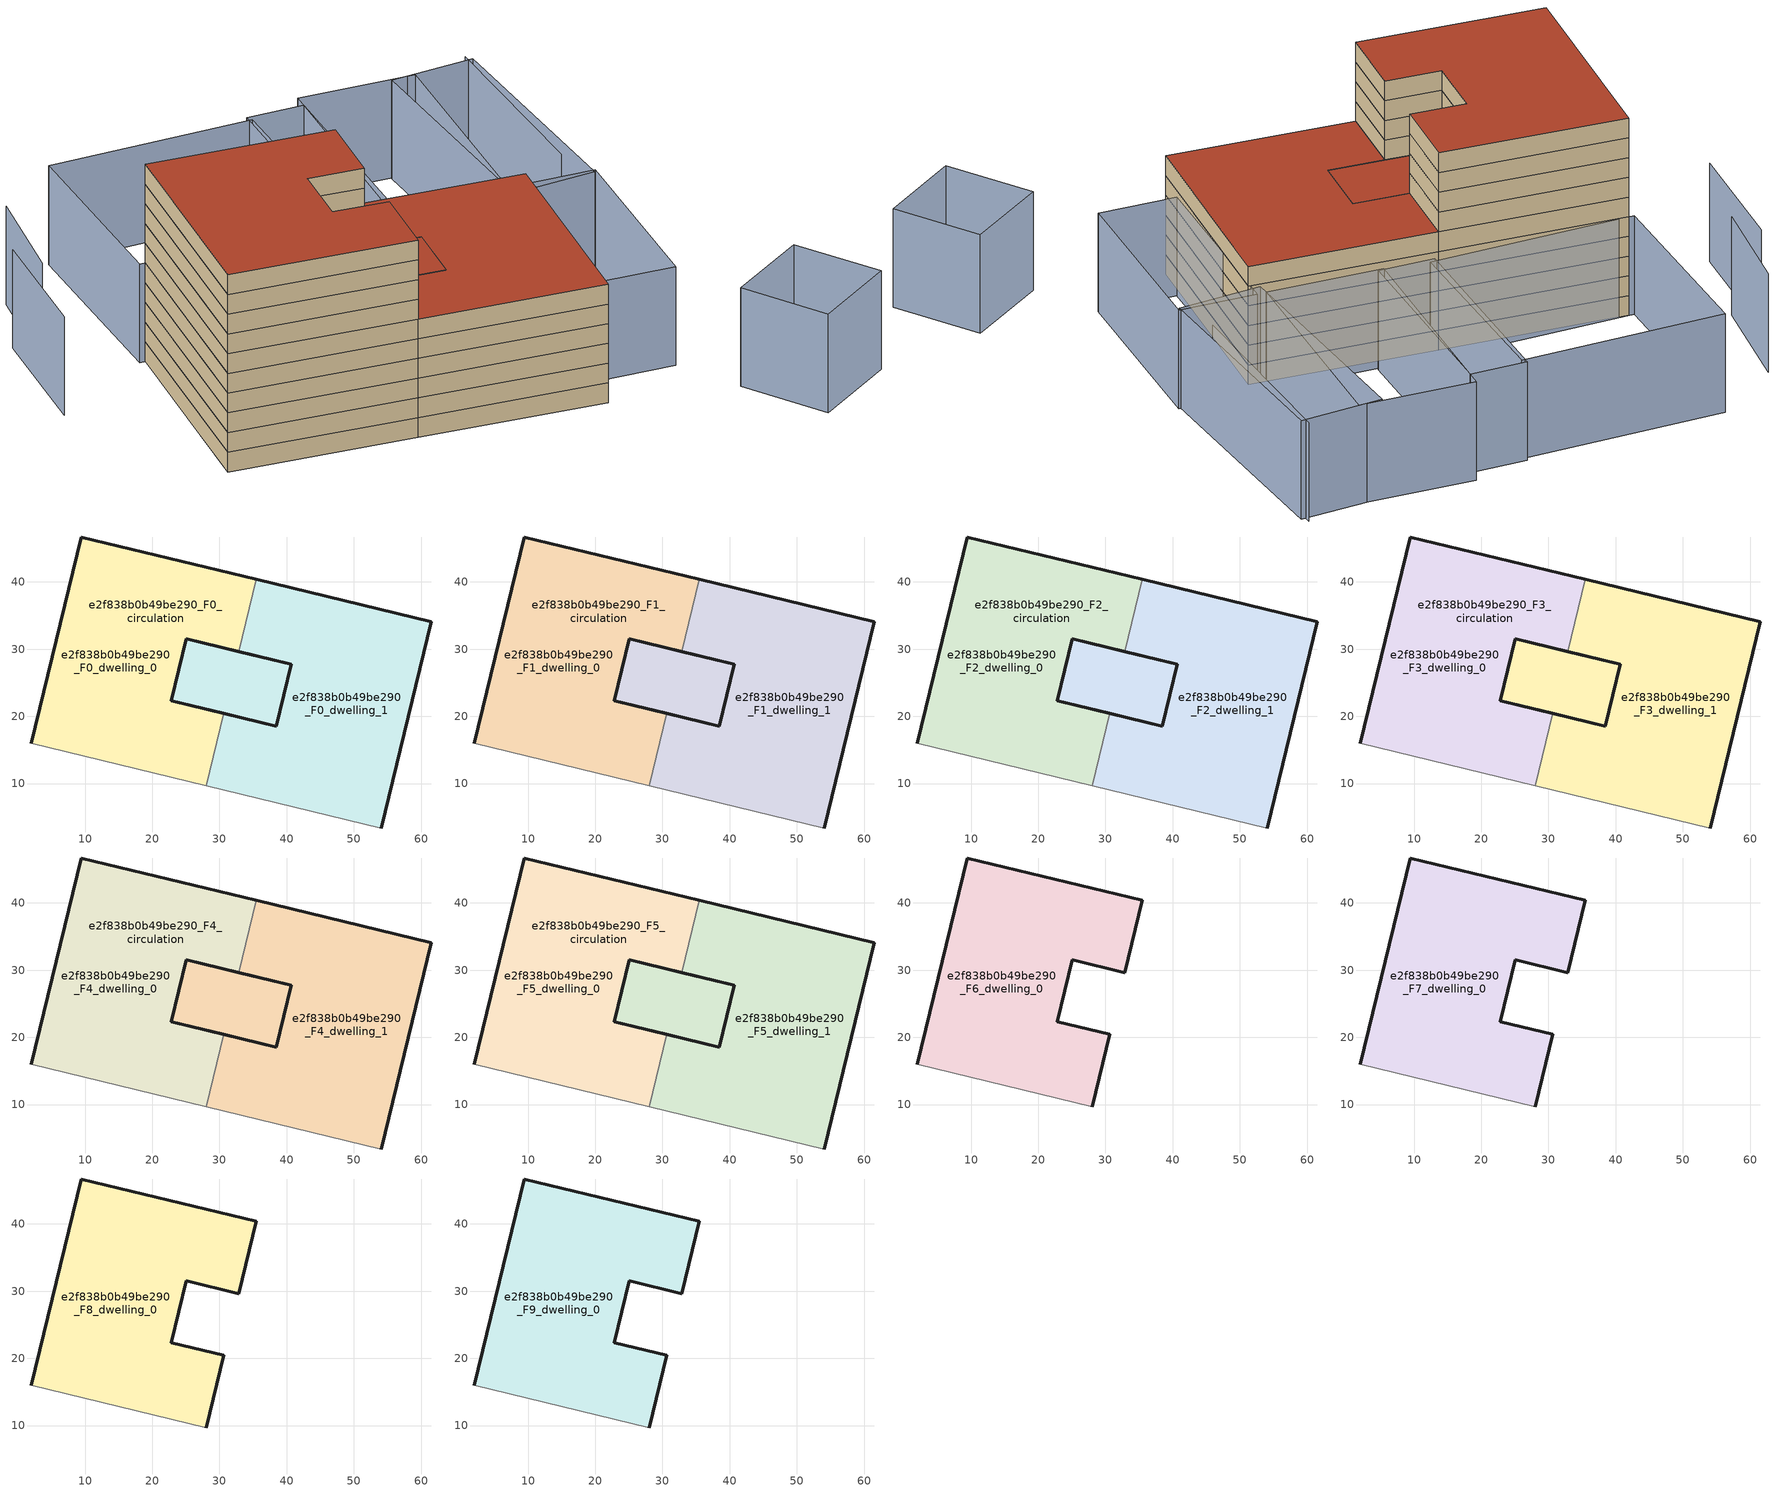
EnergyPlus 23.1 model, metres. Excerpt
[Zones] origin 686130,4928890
e2f838b0b49be290_F0_dwelling_0
 floor ground (EU_floor_Construction): 40.69,27.74 38.46,18.54 23.05,22.27 22.82,22.33 25.05,31.53 32.87,29.63 z0; 35.47,40.37 32.87,29.63 25.05,31.53 22.82,22.33 23.05,22.27 30.64,20.43 28.04,9.7 1.97,16.01 9.39,46.68 z0
 wall outside (EU_wall_Construction): 30.64,20.43 22.82,22.33 25.05,31.53 32.87,29.63 / 35.47,40.37 9.39,46.68 1.97,16.01 z0:3
 wall adiabatic (EU_wall_Construction): 1.97,16.01 28.04,9.7 z0:3
 wall to e2f838b0b49be290_F0_dwelling_1 (EU_wall_Construction): 28.04,9.7 30.64,20.43 / 32.87,29.63 35.47,40.37 z0:3
e2f838b0b49be290_F0_dwelling_1
 floor ground (EU_floor_Construction): 40.69,27.74 38.46,18.54 22.82,22.33 25.05,31.53 32.87,29.63 z0; 61.54,34.05 54.11,3.38 28.04,9.7 30.64,20.43 38.46,18.54 40.69,27.74 32.87,29.63 35.47,40.37 z0
 wall outside (EU_wall_Construction): 54.11,3.38 61.54,34.05 35.47,40.37 / 32.87,29.63 40.69,27.74 38.46,18.54 30.64,20.43 z0:3
 wall adiabatic (EU_wall_Construction): 28.04,9.7 54.11,3.38 z0:3
e2f838b0b49be290_F0_circulation
 floor ground (EU_floor_Construction): 35.47,40.37 32.87,29.63 25.05,31.53 22.82,22.33 23.05,22.27 30.64,20.43 28.04,9.7 1.97,16.01 9.39,46.68 z0; 40.69,27.74 38.46,18.54 30.64,20.43 23.35,22.2 23.05,22.27 22.82,22.33 25.05,31.53 32.87,29.63 z0; 61.54,34.05 54.11,3.38 28.04,9.7 30.64,20.43 38.46,18.54 40.69,27.74 32.87,29.63 35.47,40.37 z0
 wall outside (EU_wall_Construction): 38.46,18.54 40.69,27.74 25.05,31.53 22.82,22.33 38.46,18.54 z0:3
e2f838b0b49be290_F1_dwelling_0
 floor to e2f838b0b49be290_F0_dwelling_0 (EU_floor_Construction): 35.47,40.37 32.87,29.63 25.05,31.53 22.82,22.33 30.64,20.43 28.04,9.7 1.97,16.01 9.39,46.68 z3; 40.69,27.74 38.46,18.54 23.05,22.27 22.82,22.33 25.05,31.53 32.87,29.63 z3
 wall outside (EU_wall_Construction): 30.64,20.43 22.82,22.33 25.05,31.53 32.87,29.63 / 35.47,40.37 9.39,46.68 1.97,16.01 z3:6
 wall adiabatic (EU_wall_Construction): 1.97,16.01 28.04,9.7 z3:6
 wall to e2f838b0b49be290_F1_dwelling_1 (EU_wall_Construction): 28.04,9.7 30.64,20.43 / 32.87,29.63 35.47,40.37 z3:6
e2f838b0b49be290_F1_dwelling_1
 floor to e2f838b0b49be290_F0_dwelling_1 (EU_floor_Construction): 61.54,34.05 54.11,3.38 28.04,9.7 30.64,20.43 38.46,18.54 40.69,27.74 32.87,29.63 35.47,40.37 z3; 40.69,27.74 38.46,18.54 22.82,22.33 25.05,31.53 32.87,29.63 z3
 wall outside (EU_wall_Construction): 54.11,3.38 61.54,34.05 35.47,40.37 / 32.87,29.63 40.69,27.74 38.46,18.54 30.64,20.43 z3:6
 wall adiabatic (EU_wall_Construction): 28.04,9.7 54.11,3.38 z3:6
e2f838b0b49be290_F1_circulation
 floor outside (EU_floor_Construction): 61.54,34.05 54.11,3.38 28.04,9.7 30.64,20.43 38.46,18.54 40.69,27.74 32.87,29.63 35.47,40.37 z3
 floor to e2f838b0b49be290_F0_circulation (EU_floor_Construction): 35.47,40.37 32.87,29.63 25.05,31.53 22.82,22.33 23.05,22.27 30.64,20.43 28.04,9.7 1.97,16.01 9.39,46.68 z3; 40.69,27.74 38.46,18.54 30.64,20.43 23.35,22.2 23.05,22.27 22.82,22.33 25.05,31.53 32.87,29.63 z3
 wall outside (EU_wall_Construction): 38.46,18.54 40.69,27.74 25.05,31.53 22.82,22.33 38.46,18.54 z3:6
e2f838b0b49be290_F2_dwelling_0
 floor to e2f838b0b49be290_F1_dwelling_0 (EU_floor_Construction): 35.47,40.37 32.87,29.63 25.05,31.53 22.82,22.33 30.64,20.43 28.04,9.7 1.97,16.01 9.39,46.68 z6; 40.69,27.74 38.46,18.54 23.05,22.27 22.82,22.33 25.05,31.53 32.87,29.63 z6
 wall outside (EU_wall_Construction): 30.64,20.43 22.82,22.33 25.05,31.53 32.87,29.63 / 35.47,40.37 9.39,46.68 1.97,16.01 z6:9
 wall adiabatic (EU_wall_Construction): 1.97,16.01 28.04,9.7 z6:9
 wall to e2f838b0b49be290_F2_dwelling_1 (EU_wall_Construction): 28.04,9.7 30.64,20.43 / 32.87,29.63 35.47,40.37 z6:9
e2f838b0b49be290_F2_dwelling_1
 floor to e2f838b0b49be290_F1_dwelling_1 (EU_floor_Construction): 61.54,34.05 54.11,3.38 28.04,9.7 30.64,20.43 38.46,18.54 40.69,27.74 32.87,29.63 35.47,40.37 z6; 40.69,27.74 38.46,18.54 22.82,22.33 25.05,31.53 32.87,29.63 z6
 wall outside (EU_wall_Construction): 54.11,3.38 61.54,34.05 35.47,40.37 / 32.87,29.63 40.69,27.74 38.46,18.54 30.64,20.43 z6:9
 wall adiabatic (EU_wall_Construction): 28.04,9.7 54.11,3.38 z6:9
e2f838b0b49be290_F2_circulation
 floor outside (EU_floor_Construction): 61.54,34.05 54.11,3.38 28.04,9.7 30.64,20.43 38.46,18.54 40.69,27.74 32.87,29.63 35.47,40.37 z6
 floor to e2f838b0b49be290_F1_circulation (EU_floor_Construction): 35.47,40.37 32.87,29.63 25.05,31.53 22.82,22.33 23.05,22.27 30.64,20.43 28.04,9.7 1.97,16.01 9.39,46.68 z6; 40.69,27.74 38.46,18.54 30.64,20.43 23.35,22.2 23.05,22.27 22.82,22.33 25.05,31.53 32.87,29.63 z6
 wall outside (EU_wall_Construction): 38.46,18.54 40.69,27.74 25.05,31.53 22.82,22.33 38.46,18.54 z6:9
e2f838b0b49be290_F3_dwelling_0
 floor to e2f838b0b49be290_F2_dwelling_0 (EU_floor_Construction): 35.47,40.37 32.87,29.63 25.05,31.53 22.82,22.33 30.64,20.43 28.04,9.7 1.97,16.01 9.39,46.68 z9; 40.69,27.74 38.46,18.54 23.05,22.27 22.82,22.33 25.05,31.53 32.87,29.63 z9
 wall outside (EU_wall_Construction): 30.64,20.43 22.82,22.33 25.05,31.53 32.87,29.63 / 35.47,40.37 9.39,46.68 1.97,16.01 z9:12
 wall adiabatic (EU_wall_Construction): 1.97,16.01 28.04,9.7 z9:12
 wall to e2f838b0b49be290_F3_dwelling_1 (EU_wall_Construction): 28.04,9.7 30.64,20.43 / 32.87,29.63 35.47,40.37 z9:12
e2f838b0b49be290_F3_dwelling_1
 floor to e2f838b0b49be290_F2_dwelling_1 (EU_floor_Construction): 61.54,34.05 54.11,3.38 28.04,9.7 30.64,20.43 38.46,18.54 40.69,27.74 32.87,29.63 35.47,40.37 z9; 40.69,27.74 38.46,18.54 22.82,22.33 25.05,31.53 32.87,29.63 z9
 wall outside (EU_wall_Construction): 54.11,3.38 61.54,34.05 35.47,40.37 / 32.87,29.63 40.69,27.74 38.46,18.54 30.64,20.43 z9:12
 wall adiabatic (EU_wall_Construction): 28.04,9.7 54.11,3.38 z9:12
e2f838b0b49be290_F3_circulation
 floor outside (EU_floor_Construction): 61.54,34.05 54.11,3.38 28.04,9.7 30.64,20.43 38.46,18.54 40.69,27.74 32.87,29.63 35.47,40.37 z9
 floor to e2f838b0b49be290_F2_circulation (EU_floor_Construction): 35.47,40.37 32.87,29.63 25.05,31.53 22.82,22.33 23.05,22.27 30.64,20.43 28.04,9.7 1.97,16.01 9.39,46.68 z9; 40.69,27.74 38.46,18.54 30.64,20.43 23.35,22.2 23.05,22.27 22.82,22.33 25.05,31.53 32.87,29.63 z9
 wall outside (EU_wall_Construction): 38.46,18.54 40.69,27.74 25.05,31.53 22.82,22.33 38.46,18.54 z9:12
e2f838b0b49be290_F4_dwelling_0
 floor to e2f838b0b49be290_F3_dwelling_0 (EU_floor_Construction): 35.47,40.37 32.87,29.63 25.05,31.53 22.82,22.33 30.64,20.43 28.04,9.7 1.97,16.01 9.39,46.68 z12; 40.69,27.74 38.46,18.54 23.05,22.27 22.82,22.33 25.05,31.53 32.87,29.63 z12
 wall outside (EU_wall_Construction): 30.64,20.43 22.82,22.33 25.05,31.53 32.87,29.63 / 35.47,40.37 9.39,46.68 1.97,16.01 z12:15
 wall adiabatic (EU_wall_Construction): 1.97,16.01 28.04,9.7 z12:15
 wall to e2f838b0b49be290_F4_dwelling_1 (EU_wall_Construction): 28.04,9.7 30.64,20.43 / 32.87,29.63 35.47,40.37 z12:15
e2f838b0b49be290_F4_dwelling_1
 floor to e2f838b0b49be290_F3_dwelling_1 (EU_floor_Construction): 61.54,34.05 54.11,3.38 28.04,9.7 30.64,20.43 38.46,18.54 40.69,27.74 32.87,29.63 35.47,40.37 z12; 40.69,27.74 38.46,18.54 22.82,22.33 25.05,31.53 32.87,29.63 z12
 wall outside (EU_wall_Construction): 54.11,3.38 61.54,34.05 35.47,40.37 / 32.87,29.63 40.69,27.74 38.46,18.54 30.64,20.43 z12:15
 wall adiabatic (EU_wall_Construction): 28.04,9.7 54.11,3.38 z12:15
e2f838b0b49be290_F4_circulation
 floor outside (EU_floor_Construction): 61.54,34.05 54.11,3.38 28.04,9.7 30.64,20.43 38.46,18.54 40.69,27.74 32.87,29.63 35.47,40.37 z12
 floor to e2f838b0b49be290_F3_circulation (EU_floor_Construction): 35.47,40.37 32.87,29.63 25.05,31.53 22.82,22.33 23.05,22.27 30.64,20.43 28.04,9.7 1.97,16.01 9.39,46.68 z12; 40.69,27.74 38.46,18.54 30.64,20.43 23.35,22.2 23.05,22.27 22.82,22.33 25.05,31.53 32.87,29.63 z12
 wall outside (EU_wall_Construction): 38.46,18.54 40.69,27.74 25.05,31.53 22.82,22.33 38.46,18.54 z12:15
e2f838b0b49be290_F5_dwelling_0
 floor to e2f838b0b49be290_F4_dwelling_0 (EU_floor_Construction): 35.47,40.37 32.87,29.63 25.05,31.53 22.82,22.33 30.64,20.43 28.04,9.7 1.97,16.01 9.39,46.68 z15; 40.69,27.74 38.46,18.54 23.05,22.27 22.82,22.33 25.05,31.53 32.87,29.63 z15
 wall outside (EU_wall_Construction): 30.64,20.43 22.82,22.33 25.05,31.53 32.87,29.63 / 35.47,40.37 9.39,46.68 1.97,16.01 z15:18
 wall adiabatic (EU_wall_Construction): 1.97,16.01 28.04,9.7 z15:18
 wall to e2f838b0b49be290_F5_dwelling_1 (EU_wall_Construction): 28.04,9.7 30.64,20.43 / 32.87,29.63 35.47,40.37 z15:18
 roof outside (EU_floor_Construction): 38.46,18.54 40.69,27.74 32.87,29.63 25.05,31.53 22.82,22.33 23.05,22.27 z18
e2f838b0b49be290_F5_dwelling_1
 floor to e2f838b0b49be290_F4_dwelling_1 (EU_floor_Construction): 61.54,34.05 54.11,3.38 28.04,9.7 30.64,20.43 38.46,18.54 40.69,27.74 32.87,29.63 35.47,40.37 z15; 40.69,27.74 38.46,18.54 22.82,22.33 25.05,31.53 32.87,29.63 z15
 wall outside (EU_wall_Construction): 54.11,3.38 61.54,34.05 35.47,40.37 / 32.87,29.63 40.69,27.74 38.46,18.54 30.64,20.43 z15:18
 wall adiabatic (EU_wall_Construction): 28.04,9.7 54.11,3.38 z15:18
 roof outside (EU_roof_Construction): 54.11,3.38 61.54,34.05 35.47,40.37 32.87,29.63 40.69,27.74 38.46,18.54 30.64,20.43 28.04,9.7 z18; 38.46,18.54 40.69,27.74 32.87,29.63 25.05,31.53 22.82,22.33 z18
e2f838b0b49be290_F5_circulation
 floor outside (EU_floor_Construction): 61.54,34.05 54.11,3.38 28.04,9.7 30.64,20.43 38.46,18.54 40.69,27.74 32.87,29.63 35.47,40.37 z15
 floor to e2f838b0b49be290_F4_circulation (EU_floor_Construction): 35.47,40.37 32.87,29.63 25.05,31.53 22.82,22.33 23.05,22.27 30.64,20.43 28.04,9.7 1.97,16.01 9.39,46.68 z15; 40.69,27.74 38.46,18.54 30.64,20.43 23.35,22.2 23.05,22.27 22.82,22.33 25.05,31.53 32.87,29.63 z15
 wall outside (EU_wall_Construction): 38.46,18.54 40.69,27.74 25.05,31.53 22.82,22.33 38.46,18.54 z15:18
 roof outside (EU_roof_Construction): 28.04,9.7 30.64,20.43 23.05,22.27 22.82,22.33 25.05,31.53 32.87,29.63 35.47,40.37 9.39,46.68 1.97,16.01 z18; 38.46,18.54 40.69,27.74 32.87,29.63 25.05,31.53 22.82,22.33 23.05,22.27 23.35,22.2 30.64,20.43 z18; 54.11,3.38 61.54,34.05 35.47,40.37 32.87,29.63 40.69,27.74 38.46,18.54 30.64,20.43 28.04,9.7 z18
e2f838b0b49be290_F6_dwelling_0
 floor to e2f838b0b49be290_F5_dwelling_0 (EU_floor_Construction): 35.47,40.37 32.87,29.63 25.05,31.53 22.82,22.33 30.64,20.43 28.04,9.7 1.97,16.01 9.39,46.68 z18
 wall outside (EU_wall_Construction): 28.04,9.7 30.64,20.43 22.82,22.33 25.05,31.53 32.87,29.63 35.47,40.37 9.39,46.68 1.97,16.01 z18:21
 wall adiabatic (EU_wall_Construction): 1.97,16.01 28.04,9.7 z18:21
e2f838b0b49be290_F7_dwelling_0
 floor to e2f838b0b49be290_F6_dwelling_0 (EU_floor_Construction): 35.47,40.37 32.87,29.63 25.05,31.53 22.82,22.33 30.64,20.43 28.04,9.7 1.97,16.01 9.39,46.68 z21
 wall outside (EU_wall_Construction): 28.04,9.7 30.64,20.43 22.82,22.33 25.05,31.53 32.87,29.63 35.47,40.37 9.39,46.68 1.97,16.01 z21:24
 wall adiabatic (EU_wall_Construction): 1.97,16.01 28.04,9.7 z21:24
e2f838b0b49be290_F8_dwelling_0
 floor to e2f838b0b49be290_F7_dwelling_0 (EU_floor_Construction): 35.47,40.37 32.87,29.63 25.05,31.53 22.82,22.33 30.64,20.43 28.04,9.7 1.97,16.01 9.39,46.68 z24
 wall outside (EU_wall_Construction): 28.04,9.7 30.64,20.43 22.82,22.33 25.05,31.53 32.87,29.63 35.47,40.37 9.39,46.68 1.97,16.01 z24:27
 wall adiabatic (EU_wall_Construction): 1.97,16.01 28.04,9.7 z24:27
e2f838b0b49be290_F9_dwelling_0
 floor to e2f838b0b49be290_F8_dwelling_0 (EU_floor_Construction): 35.47,40.37 32.87,29.63 25.05,31.53 22.82,22.33 30.64,20.43 28.04,9.7 1.97,16.01 9.39,46.68 z27
 wall outside (EU_wall_Construction): 28.04,9.7 30.64,20.43 22.82,22.33 25.05,31.53 32.87,29.63 35.47,40.37 9.39,46.68 1.97,16.01 z27:30
 wall adiabatic (EU_wall_Construction): 1.97,16.01 28.04,9.7 z27:30
 roof outside (EU_roof_Construction): 28.04,9.7 30.64,20.43 22.82,22.33 25.05,31.53 32.87,29.63 35.47,40.37 9.39,46.68 1.97,16.01 z30
shading: 71.28,40.1 75.28,68.86 / -3.2,59.35 -7.49,40.73 / 2.57,69.58 -1.93,54.22 / 76.76,-15.07 71.07,-2.82 / 71.07,-2.82 83.31,2.86 / 83.31,2.86 89,-9.38 / 89,-9.38 76.76,-15.07 / 72.74,34.22 67.12,6.73 / 67.12,6.73 56.12,8.98 / 56.12,8.98 61.74,36.47 / 61.74,36.47 72.74,34.22 / 75.85,67.87 72.41,33.79 / 72.41,33.79 60.31,35.01 / 60.31,35.01 63.75,69.09 / 63.75,69.09 75.85,67.87 / 67.15,68.63 60.48,36.75 / 60.48,36.75 44.05,40.18 / 44.05,40.18 50.72,72.06 / 50.72,72.06 67.15,68.63 / 50.29,70 45,40.24 / 45,40.24 36.93,41.67 / 36.93,41.67 42.22,71.43 / 42.22,71.43 50.29,70 / 42.55,70.63 37.94,42.11 / 37.94,42.11 8.64,46.85 / 8.64,46.85 13.25,75.37 / 13.25,75.37 42.55,70.63 z0:15
[Building]
EU S2 Campaign: North Axis=0; Terrain=City; Solar Distribution=FullExterior
[Site:Location]
Bologna: Latitude=44.5; Longitude=11.25; Time Zone=1; Elevation=37
[SizingPeriod:WeatherFileDays]
AnnualSizingPeriod: Begin Month=1; Begin Day of Month=1; End Month=12; End Day of Month=31; Day of Week for Start Day=Monday; Use Weather File Daylight Saving Period=No; Use Weather File Rain and Snow Indicators=No
[MATERIAL]
EU_InternalMass_Material: Roughness=MediumRough; Thickness=0.1; Conductivity=1; Density=1800; Specific Heat=900; Thermal Absorptance=0.9; Solar Absorptance=0.7; Visible Absorptance=0.7
[MATERIAL:NOMASS] Roughness=MediumRough; Thermal Absorptance=0.9; Solar Absorptance=0.7; Visible Absorptance=0.7
Name | Thermal Resistance
EU_wall_NoMass | 0.905828
EU_roof_NoMass | 0.37593
EU_floor_NoMass | 0.67114
[CONSTRUCTION]
EU_wall_Construction: EU_wall_NoMass
EU_roof_Construction: EU_roof_NoMass
EU_floor_Construction: EU_floor_NoMass
EU_InternalMass_Construction: EU_InternalMass_Material
[ZONE] Type=1; Multiplier=1; Ceiling Height=autocalculate; Floor Area=autocalculate; Part of Total Floor Area=Yes
Name | Volume
e2f838b0b49be290_F0_dwelling_0; e2f838b0b49be290_F1_dwelling_0; e2f838b0b49be290_F2_dwelling_0; e2f838b0b49be290_F3_dwelling_0; e2f838b0b49be290_F4_dwelling_0; e2f838b0b49be290_F5_dwelling_0; e2f838b0b49be290_F0_dwelling_1; e2f838b0b49be290_F1_dwelling_1; e2f838b0b49be290_F2_dwelling_1; e2f838b0b49be290_F3_dwelling_1; e2f838b0b49be290_F4_dwelling_1; e2f838b0b49be290_F5_dwelling_1 | 2768.48
e2f838b0b49be290_F6_dwelling_0; e2f838b0b49be290_F7_dwelling_0; e2f838b0b49be290_F8_dwelling_0; e2f838b0b49be290_F9_dwelling_0 | 2311.3
e2f838b0b49be290_F0_circulation; e2f838b0b49be290_F1_circulation; e2f838b0b49be290_F2_circulation; e2f838b0b49be290_F3_circulation; e2f838b0b49be290_F4_circulation; e2f838b0b49be290_F5_circulation | 5079.78
[INTERNALMASS] Construction=EU_InternalMass_Construction
Name | Zone or ZoneList | Surface Area
e2f838b0b49be290_F0_dwelling_0_EU_InternalMass | e2f838b0b49be290_F0_dwelling_0 | 770.433
e2f838b0b49be290_F0_dwelling_1_EU_InternalMass | e2f838b0b49be290_F0_dwelling_1 | 770.433
e2f838b0b49be290_F1_dwelling_0_EU_InternalMass | e2f838b0b49be290_F1_dwelling_0 | 770.433
e2f838b0b49be290_F1_dwelling_1_EU_InternalMass | e2f838b0b49be290_F1_dwelling_1 | 770.433
e2f838b0b49be290_F2_dwelling_0_EU_InternalMass | e2f838b0b49be290_F2_dwelling_0 | 770.433
e2f838b0b49be290_F2_dwelling_1_EU_InternalMass | e2f838b0b49be290_F2_dwelling_1 | 770.433
e2f838b0b49be290_F3_dwelling_0_EU_InternalMass | e2f838b0b49be290_F3_dwelling_0 | 770.433
e2f838b0b49be290_F3_dwelling_1_EU_InternalMass | e2f838b0b49be290_F3_dwelling_1 | 770.433
e2f838b0b49be290_F4_dwelling_0_EU_InternalMass | e2f838b0b49be290_F4_dwelling_0 | 770.433
e2f838b0b49be290_F4_dwelling_1_EU_InternalMass | e2f838b0b49be290_F4_dwelling_1 | 770.433
e2f838b0b49be290_F5_dwelling_0_EU_InternalMass | e2f838b0b49be290_F5_dwelling_0 | 770.433
e2f838b0b49be290_F5_dwelling_1_EU_InternalMass | e2f838b0b49be290_F5_dwelling_1 | 770.433
e2f838b0b49be290_F6_dwelling_0_EU_InternalMass | e2f838b0b49be290_F6_dwelling_0 | 1693.67
e2f838b0b49be290_F7_dwelling_0_EU_InternalMass | e2f838b0b49be290_F7_dwelling_0 | 1693.67
e2f838b0b49be290_F8_dwelling_0_EU_InternalMass | e2f838b0b49be290_F8_dwelling_0 | 1693.67
e2f838b0b49be290_F9_dwelling_0_EU_InternalMass | e2f838b0b49be290_F9_dwelling_0 | 1693.67
[OTHEREQUIPMENT] Fuel Type=Electricity; Design Level Calculation Method=Watts/Area; Power per Zone Floor Area=1; Fraction Latent=0; Fraction Radiant=0; Fraction Lost=0; Carbon Dioxide Generation Rate=0; EndUse Subcategory=EU_Step8_InternalGains
Name | Zone or ZoneList or Space or SpaceList | Schedule
EU_Step8_InternalGain_e2f838b0b49be290_F0_dwelling_0_f000 | e2f838b0b49be290_F0_dwelling_0 | EU_Step8_GainSchedule_e2f838b0b49be290_F0_dwelling_0_f000
EU_Step8_InternalGain_e2f838b0b49be290_F0_dwelling_1_f000 | e2f838b0b49be290_F0_dwelling_1 | EU_Step8_GainSchedule_e2f838b0b49be290_F0_dwelling_1_f000
EU_Step8_InternalGain_e2f838b0b49be290_F1_dwelling_0_f000 | e2f838b0b49be290_F1_dwelling_0 | EU_Step8_GainSchedule_e2f838b0b49be290_F1_dwelling_0_f000
EU_Step8_InternalGain_e2f838b0b49be290_F1_dwelling_1_f000 | e2f838b0b49be290_F1_dwelling_1 | EU_Step8_GainSchedule_e2f838b0b49be290_F1_dwelling_1_f000
EU_Step8_InternalGain_e2f838b0b49be290_F2_dwelling_0_f000 | e2f838b0b49be290_F2_dwelling_0 | EU_Step8_GainSchedule_e2f838b0b49be290_F2_dwelling_0_f000
EU_Step8_InternalGain_e2f838b0b49be290_F2_dwelling_1_f000 | e2f838b0b49be290_F2_dwelling_1 | EU_Step8_GainSchedule_e2f838b0b49be290_F2_dwelling_1_f000
EU_Step8_InternalGain_e2f838b0b49be290_F3_dwelling_0_f000 | e2f838b0b49be290_F3_dwelling_0 | EU_Step8_GainSchedule_e2f838b0b49be290_F3_dwelling_0_f000
EU_Step8_InternalGain_e2f838b0b49be290_F3_dwelling_1_f000 | e2f838b0b49be290_F3_dwelling_1 | EU_Step8_GainSchedule_e2f838b0b49be290_F3_dwelling_1_f000
EU_Step8_InternalGain_e2f838b0b49be290_F4_dwelling_0_f000 | e2f838b0b49be290_F4_dwelling_0 | EU_Step8_GainSchedule_e2f838b0b49be290_F4_dwelling_0_f000
EU_Step8_InternalGain_e2f838b0b49be290_F4_dwelling_1_f000 | e2f838b0b49be290_F4_dwelling_1 | EU_Step8_GainSchedule_e2f838b0b49be290_F4_dwelling_1_f000
EU_Step8_InternalGain_e2f838b0b49be290_F5_dwelling_0_f000 | e2f838b0b49be290_F5_dwelling_0 | EU_Step8_GainSchedule_e2f838b0b49be290_F5_dwelling_0_f000
EU_Step8_InternalGain_e2f838b0b49be290_F5_dwelling_1_f000 | e2f838b0b49be290_F5_dwelling_1 | EU_Step8_GainSchedule_e2f838b0b49be290_F5_dwelling_1_f000
EU_Step8_InternalGain_e2f838b0b49be290_F6_dwelling_0_f000 | e2f838b0b49be290_F6_dwelling_0 | EU_Step8_GainSchedule_e2f838b0b49be290_F6_dwelling_0_f000
EU_Step8_InternalGain_e2f838b0b49be290_F7_dwelling_0_f000 | e2f838b0b49be290_F7_dwelling_0 | EU_Step8_GainSchedule_e2f838b0b49be290_F7_dwelling_0_f000
EU_Step8_InternalGain_e2f838b0b49be290_F8_dwelling_0_f000 | e2f838b0b49be290_F8_dwelling_0 | EU_Step8_GainSchedule_e2f838b0b49be290_F8_dwelling_0_f000
EU_Step8_InternalGain_e2f838b0b49be290_F9_dwelling_0_f000 | e2f838b0b49be290_F9_dwelling_0 | EU_Step8_GainSchedule_e2f838b0b49be290_F9_dwelling_0_f000
[ZONEINFILTRATION:DESIGNFLOWRATE] Schedule=EU_AlwaysOn; Design Flow Rate Calculation Method=Flow/Area; Flow Rate per Floor Area=0.0005; Constant Term Coefficient=1; Temperature Term Coefficient=0; Velocity Term Coefficient=0; Velocity Squared Term Coefficient=0
Name | Zone or ZoneList or Space or SpaceList
EU_Circulation_Infiltration_e2f838b0b49be290_F0_circulation | e2f838b0b49be290_F0_circulation
EU_Circulation_Infiltration_e2f838b0b49be290_F1_circulation | e2f838b0b49be290_F1_circulation
EU_Circulation_Infiltration_e2f838b0b49be290_F2_circulation | e2f838b0b49be290_F2_circulation
EU_Circulation_Infiltration_e2f838b0b49be290_F3_circulation | e2f838b0b49be290_F3_circulation
EU_Circulation_Infiltration_e2f838b0b49be290_F4_circulation | e2f838b0b49be290_F4_circulation
EU_Circulation_Infiltration_e2f838b0b49be290_F5_circulation | e2f838b0b49be290_F5_circulation
[ZONEVENTILATION:DESIGNFLOWRATE] Schedule=EU_AlwaysOn; Design Flow Rate Calculation Method=AirChanges/Hour; Air Changes per Hour=0.73129; Ventilation Type=Natural; Fan Pressure Rise=0; Fan Total Efficiency=1; Constant Term Coefficient=1; Temperature Term Coefficient=0; Velocity Term Coefficient=0; Velocity Squared Term Coefficient=0; Minimum Indoor Temperature=-100; Maximum Indoor Temperature=100; Delta Temperature=-100; Minimum Outdoor Temperature=-100; Maximum Outdoor Temperature=100; Maximum Wind Speed=40
Name | Zone or ZoneList or Space or SpaceList
EU_ConstantAir_e2f838b0b49be290_F0_dwelling_0 | e2f838b0b49be290_F0_dwelling_0
EU_ConstantAir_e2f838b0b49be290_F0_dwelling_1 | e2f838b0b49be290_F0_dwelling_1
EU_ConstantAir_e2f838b0b49be290_F1_dwelling_0 | e2f838b0b49be290_F1_dwelling_0
EU_ConstantAir_e2f838b0b49be290_F1_dwelling_1 | e2f838b0b49be290_F1_dwelling_1
EU_ConstantAir_e2f838b0b49be290_F2_dwelling_0 | e2f838b0b49be290_F2_dwelling_0
EU_ConstantAir_e2f838b0b49be290_F2_dwelling_1 | e2f838b0b49be290_F2_dwelling_1
EU_ConstantAir_e2f838b0b49be290_F3_dwelling_0 | e2f838b0b49be290_F3_dwelling_0
EU_ConstantAir_e2f838b0b49be290_F3_dwelling_1 | e2f838b0b49be290_F3_dwelling_1
EU_ConstantAir_e2f838b0b49be290_F4_dwelling_0 | e2f838b0b49be290_F4_dwelling_0
EU_ConstantAir_e2f838b0b49be290_F4_dwelling_1 | e2f838b0b49be290_F4_dwelling_1
EU_ConstantAir_e2f838b0b49be290_F5_dwelling_0 | e2f838b0b49be290_F5_dwelling_0
EU_ConstantAir_e2f838b0b49be290_F5_dwelling_1 | e2f838b0b49be290_F5_dwelling_1
EU_ConstantAir_e2f838b0b49be290_F6_dwelling_0 | e2f838b0b49be290_F6_dwelling_0
EU_ConstantAir_e2f838b0b49be290_F7_dwelling_0 | e2f838b0b49be290_F7_dwelling_0
EU_ConstantAir_e2f838b0b49be290_F8_dwelling_0 | e2f838b0b49be290_F8_dwelling_0
EU_ConstantAir_e2f838b0b49be290_F9_dwelling_0 | e2f838b0b49be290_F9_dwelling_0
[HVACTEMPLATE:THERMOSTAT] Constant Heating Setpoint=20; Constant Cooling Setpoint=50
EU_HeatOnly_e2f838b0b49be290_F0_dwelling_0; EU_HeatOnly_e2f838b0b49be290_F0_dwelling_1; EU_HeatOnly_e2f838b0b49be290_F1_dwelling_0; EU_HeatOnly_e2f838b0b49be290_F1_dwelling_1; EU_HeatOnly_e2f838b0b49be290_F2_dwelling_0; EU_HeatOnly_e2f838b0b49be290_F2_dwelling_1; EU_HeatOnly_e2f838b0b49be290_F3_dwelling_0; EU_HeatOnly_e2f838b0b49be290_F3_dwelling_1; EU_HeatOnly_e2f838b0b49be290_F4_dwelling_0; EU_HeatOnly_e2f838b0b49be290_F4_dwelling_1; EU_HeatOnly_e2f838b0b49be290_F5_dwelling_0; EU_HeatOnly_e2f838b0b49be290_F5_dwelling_1; EU_HeatOnly_e2f838b0b49be290_F6_dwelling_0; EU_HeatOnly_e2f838b0b49be290_F7_dwelling_0; EU_HeatOnly_e2f838b0b49be290_F8_dwelling_0; EU_HeatOnly_e2f838b0b49be290_F9_dwelling_0
[HVACTEMPLATE:ZONE:IDEALLOADSAIRSYSTEM] System Availability Schedule=EU_AlwaysOn; Maximum Heating Supply Air Temperature=50; Minimum Cooling Supply Air Temperature=13; Maximum Heating Supply Air Humidity Ratio=0.0156; Minimum Cooling Supply Air Humidity Ratio=0.0077; Heating Limit=NoLimit; Cooling Limit=NoLimit; Heating Availability Schedule=EU_AlwaysOn; Cooling Availability Schedule=EU_CoolingOff; Dehumidification Control Type=ConstantSensibleHeatRatio; Cooling Sensible Heat Ratio=0.7; Dehumidification Setpoint=60; Humidification Control Type=None; Humidification Setpoint=30; Outdoor Air Method=None; Outdoor Air Flow Rate per Person=0.00944; Outdoor Air Flow Rate per Zone Floor Area=0; Outdoor Air Flow Rate per Zone=0; Demand Controlled Ventilation Type=None; Outdoor Air Economizer Type=NoEconomizer; Heat Recovery Type=None; Sensible Heat Recovery Effectiveness=0.7; Latent Heat Recovery Effectiveness=0.65
Name | Template Thermostat
e2f838b0b49be290_F0_dwelling_0 | EU_HeatOnly_e2f838b0b49be290_F0_dwelling_0
e2f838b0b49be290_F0_dwelling_1 | EU_HeatOnly_e2f838b0b49be290_F0_dwelling_1
e2f838b0b49be290_F1_dwelling_0 | EU_HeatOnly_e2f838b0b49be290_F1_dwelling_0
e2f838b0b49be290_F1_dwelling_1 | EU_HeatOnly_e2f838b0b49be290_F1_dwelling_1
e2f838b0b49be290_F2_dwelling_0 | EU_HeatOnly_e2f838b0b49be290_F2_dwelling_0
e2f838b0b49be290_F2_dwelling_1 | EU_HeatOnly_e2f838b0b49be290_F2_dwelling_1
e2f838b0b49be290_F3_dwelling_0 | EU_HeatOnly_e2f838b0b49be290_F3_dwelling_0
e2f838b0b49be290_F3_dwelling_1 | EU_HeatOnly_e2f838b0b49be290_F3_dwelling_1
e2f838b0b49be290_F4_dwelling_0 | EU_HeatOnly_e2f838b0b49be290_F4_dwelling_0
e2f838b0b49be290_F4_dwelling_1 | EU_HeatOnly_e2f838b0b49be290_F4_dwelling_1
e2f838b0b49be290_F5_dwelling_0 | EU_HeatOnly_e2f838b0b49be290_F5_dwelling_0
e2f838b0b49be290_F5_dwelling_1 | EU_HeatOnly_e2f838b0b49be290_F5_dwelling_1
e2f838b0b49be290_F6_dwelling_0 | EU_HeatOnly_e2f838b0b49be290_F6_dwelling_0
e2f838b0b49be290_F7_dwelling_0 | EU_HeatOnly_e2f838b0b49be290_F7_dwelling_0
e2f838b0b49be290_F8_dwelling_0 | EU_HeatOnly_e2f838b0b49be290_F8_dwelling_0
e2f838b0b49be290_F9_dwelling_0 | EU_HeatOnly_e2f838b0b49be290_F9_dwelling_0
[SIZING:ZONE] Zone Cooling Design Supply Air Temperature Input Method=SupplyAirTemperature; Zone Cooling Design Supply Air Temperature=13; Zone Heating Design Supply Air Temperature Input Method=SupplyAirTemperature; Zone Heating Design Supply Air Temperature=50; Zone Cooling Design Supply Air Humidity Ratio=0.008; Zone Heating Design Supply Air Humidity Ratio=0.008; Cooling Design Air Flow Method=DesignDay; Cooling Design Air Flow Rate=0; Cooling Minimum Air Flow per Zone Floor Area=0.000762; Cooling Minimum Air Flow=0; Cooling Minimum Air Flow Fraction=0.2; Heating Design Air Flow Method=DesignDay; Heating Design Air Flow Rate=0; Heating Maximum Air Flow per Zone Floor Area=0.002032; Heating Maximum Air Flow=0.141576; Heating Maximum Air Flow Fraction=0.3; Account for Dedicated Outdoor Air System=No; Dedicated Outdoor Air System Control Strategy=NeutralSupplyAir; Dedicated Outdoor Air Low Setpoint Temperature for Design=autosize; Dedicated Outdoor Air High Setpoint Temperature for Design=autosize; Zone Load Sizing Method=Sensible Load Only No Latent Load; Zone Latent Cooling Design Supply Air Humidity Ratio Input Method=HumidityRatioDifference; Zone Cooling Design Supply Air Humidity Ratio Difference=0.005; Zone Latent Heating Design Supply Air Humidity Ratio Input Method=HumidityRatioDifference; Zone Humidification Design Supply Air Humidity Ratio Difference=0.005
e2f838b0b49be290_F0_dwelling_0; e2f838b0b49be290_F0_dwelling_1; e2f838b0b49be290_F1_dwelling_0; e2f838b0b49be290_F1_dwelling_1; e2f838b0b49be290_F2_dwelling_0; e2f838b0b49be290_F2_dwelling_1; e2f838b0b49be290_F3_dwelling_0; e2f838b0b49be290_F3_dwelling_1; e2f838b0b49be290_F4_dwelling_0; e2f838b0b49be290_F4_dwelling_1; e2f838b0b49be290_F5_dwelling_0; e2f838b0b49be290_F5_dwelling_1; e2f838b0b49be290_F6_dwelling_0; e2f838b0b49be290_F7_dwelling_0; e2f838b0b49be290_F8_dwelling_0; e2f838b0b49be290_F9_dwelling_0
[SCHEDULE:CONSTANT]
Name | Hourly Value
EU_AlwaysOn | 1
EU_CoolingOff | 0
[SCHEDULE:FILE] Column Number=1; Rows to Skip at Top=0; Number of Hours of Data=8760; Column Separator=Comma; Interpolate to Timestep=No; Minutes per Item=60; Adjust Schedule for Daylight Savings=Yes
Name | File
EU_Step8_GainSchedule_e2f838b0b49be290_F0_dwelling_0_f000 | ../../schedules/e2f838b0b49be290/e2f838b0b49be290_F0_dwelling_0_f000_gain.csv
EU_Step8_GainSchedule_e2f838b0b49be290_F0_dwelling_1_f000 | ../../schedules/e2f838b0b49be290/e2f838b0b49be290_F0_dwelling_1_f000_gain.csv
EU_Step8_GainSchedule_e2f838b0b49be290_F1_dwelling_0_f000 | ../../schedules/e2f838b0b49be290/e2f838b0b49be290_F1_dwelling_0_f000_gain.csv
EU_Step8_GainSchedule_e2f838b0b49be290_F1_dwelling_1_f000 | ../../schedules/e2f838b0b49be290/e2f838b0b49be290_F1_dwelling_1_f000_gain.csv
EU_Step8_GainSchedule_e2f838b0b49be290_F2_dwelling_0_f000 | ../../schedules/e2f838b0b49be290/e2f838b0b49be290_F2_dwelling_0_f000_gain.csv
EU_Step8_GainSchedule_e2f838b0b49be290_F2_dwelling_1_f000 | ../../schedules/e2f838b0b49be290/e2f838b0b49be290_F2_dwelling_1_f000_gain.csv
EU_Step8_GainSchedule_e2f838b0b49be290_F3_dwelling_0_f000 | ../../schedules/e2f838b0b49be290/e2f838b0b49be290_F3_dwelling_0_f000_gain.csv
EU_Step8_GainSchedule_e2f838b0b49be290_F3_dwelling_1_f000 | ../../schedules/e2f838b0b49be290/e2f838b0b49be290_F3_dwelling_1_f000_gain.csv
EU_Step8_GainSchedule_e2f838b0b49be290_F4_dwelling_0_f000 | ../../schedules/e2f838b0b49be290/e2f838b0b49be290_F4_dwelling_0_f000_gain.csv
EU_Step8_GainSchedule_e2f838b0b49be290_F4_dwelling_1_f000 | ../../schedules/e2f838b0b49be290/e2f838b0b49be290_F4_dwelling_1_f000_gain.csv
EU_Step8_GainSchedule_e2f838b0b49be290_F5_dwelling_0_f000 | ../../schedules/e2f838b0b49be290/e2f838b0b49be290_F5_dwelling_0_f000_gain.csv
EU_Step8_GainSchedule_e2f838b0b49be290_F5_dwelling_1_f000 | ../../schedules/e2f838b0b49be290/e2f838b0b49be290_F5_dwelling_1_f000_gain.csv
EU_Step8_GainSchedule_e2f838b0b49be290_F6_dwelling_0_f000 | ../../schedules/e2f838b0b49be290/e2f838b0b49be290_F6_dwelling_0_f000_gain.csv
EU_Step8_GainSchedule_e2f838b0b49be290_F7_dwelling_0_f000 | ../../schedules/e2f838b0b49be290/e2f838b0b49be290_F7_dwelling_0_f000_gain.csv
EU_Step8_GainSchedule_e2f838b0b49be290_F8_dwelling_0_f000 | ../../schedules/e2f838b0b49be290/e2f838b0b49be290_F8_dwelling_0_f000_gain.csv
EU_Step8_GainSchedule_e2f838b0b49be290_F9_dwelling_0_f000 | ../../schedules/e2f838b0b49be290/e2f838b0b49be290_F9_dwelling_0_f000_gain.csv
